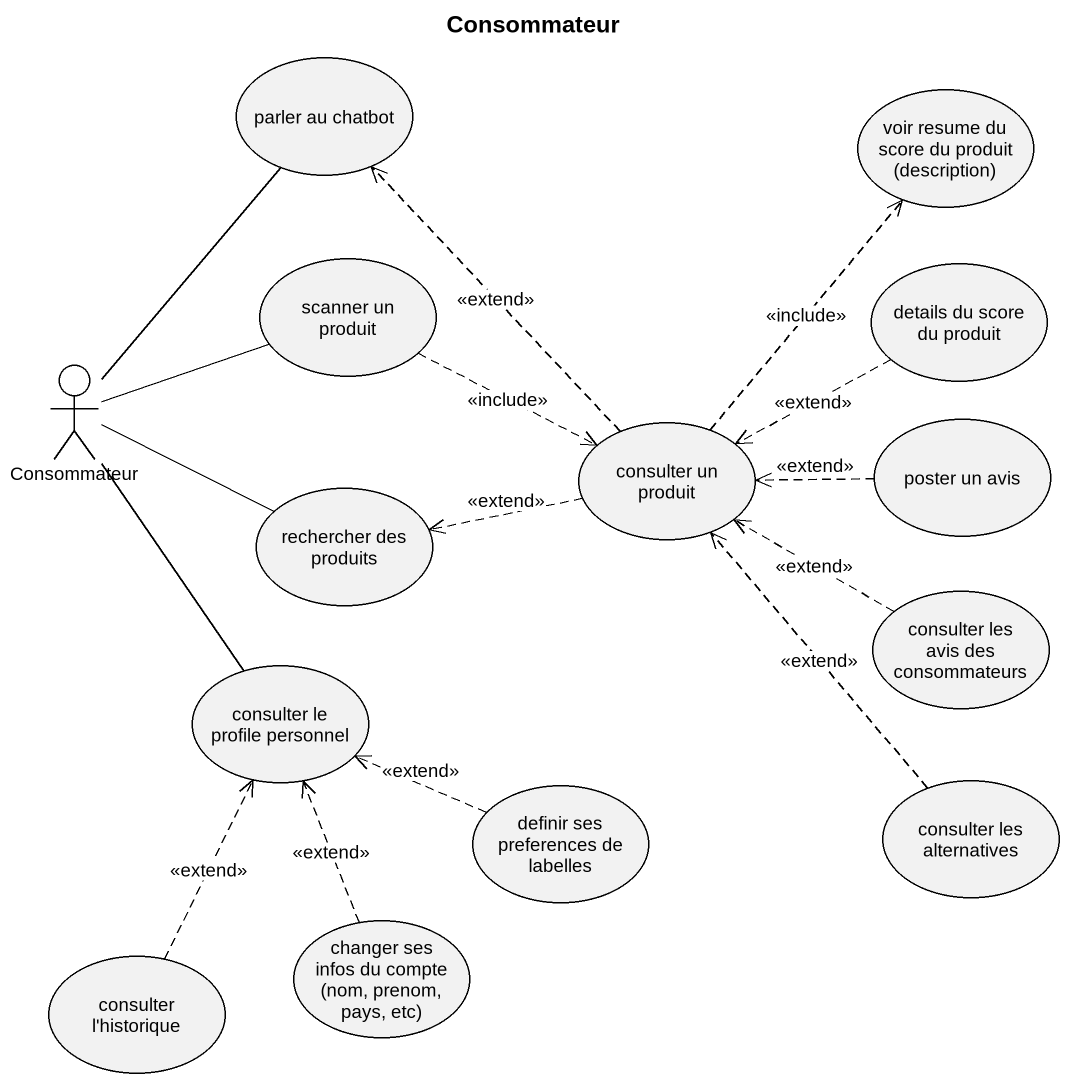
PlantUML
@startuml
title Consommateur
usecase "parler au chatbot" as parler_au_chatbot
usecase "voir resume du score du produit (description)" as voir_resume_du_score_du
usecase "scanner un produit" as scanner_un_produit
usecase "details du score du produit" as details_du_score_du_produit
actor Consommateur
usecase "consulter un produit" as consulter_un_produit
usecase "poster un avis" as poster_un_avis
usecase "rechercher des produits" as rechercher_des_produits
usecase "consulter les avis des consommateurs" as consulter_les_avis_des
usecase "consulter le profile personnel" as consulter_le_profile
usecase "definir ses preferences de labelles" as definir_ses_preferences_de
usecase "consulter les alternatives" as consulter_les_alternatives
usecase "consulter l'historique" as consulter_l_historique
usecase "changer ses infos du compte (nom, prenom, pays, etc)" as changer_ses_infos_du_compte
scanner_un_produit .right.> consulter_un_produit : <<include>>
details_du_score_du_produit .left.> consulter_un_produit : <<extend>>
Consommateur -up- parler_au_chatbot
Consommateur -right- scanner_un_produit
Consommateur -right- rechercher_des_produits
Consommateur -- consulter_le_profile
consulter_un_produit .up.> parler_au_chatbot : <<extend>>
consulter_un_produit .up.> voir_resume_du_score_du : <<include>>
consulter_un_produit .left.> rechercher_des_produits : <<extend>>
poster_un_avis .left.> consulter_un_produit : <<extend>>
consulter_les_avis_des .left.> consulter_un_produit : <<extend>>
definir_ses_preferences_de .left.> consulter_le_profile : <<extend>>
consulter_les_alternatives .up.> consulter_un_produit : <<extend>>
consulter_l_historique .up.> consulter_le_profile : <<extend>>
changer_ses_infos_du_compte .up.> consulter_le_profile : <<extend>>
@enduml
